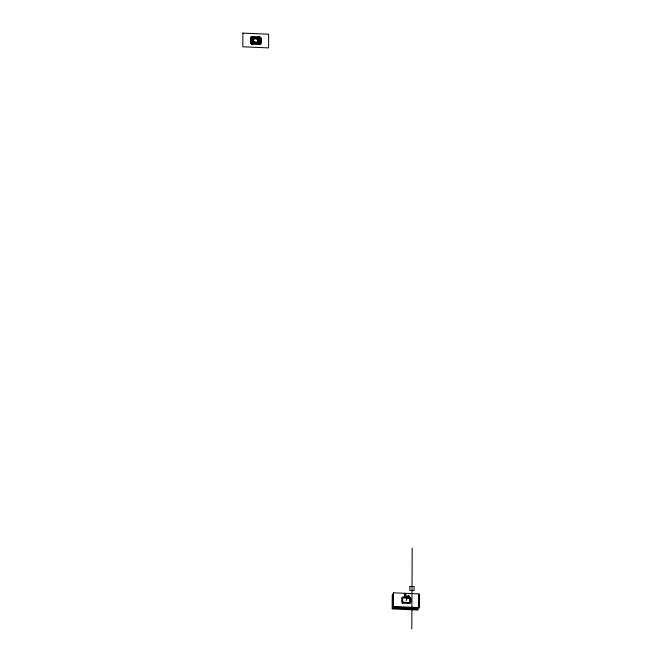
<?xml version="1.0" encoding="UTF-8"?>
<svg xmlns="http://www.w3.org/2000/svg" width="662" height="662" viewBox="0 0 662 662"><rect width="100%" height="100%" fill="white"/><g stroke="black" fill="none" stroke-linecap="round" stroke-linejoin="round"><path stroke-width="0.99" d="M258.023 40.49L258.031 39.439A4.005 3.806 26.1 0 0 258.014 39.108L255.937 38.735M250.741 40.812L250.766 37.577L251.651 36.7M251.899 41.656L252.487 42.641A13.794 13.116 26.1 0 0 252.859 42.658L253.356 42.682M253.099 41.317L253.099 40.382M258.031 39.67L258.346 39.166A4.08 3.881 26.1 0 1 258.362 39.447L258.147 41.4M259.802 44.304L260.696 43.427L260.712 39.48A15.425 14.672 26.1 0 0 260.712 39.091L260.563 38.173A1.605 1.531 26.1 0 0 259.653 37.204L257.65 36.964M260.34 39.612L260.34 39.381A9.127 8.68 26.1 0 0 260.332 39.033L260.274 38.611A1.39 1.324 26.1 0 0 259.479 37.602M404.408 593.615L404.399 596.33L405.285 597.281L409.373 597.463M409.894 599.3L409.894 598.903A5.561 5.288 26.1 0 0 409.886 598.605L403.605 597.869A10.815 10.286 26.1 0 0 403.266 597.869L402.686 598.233L402.653 601.518A5.561 5.288 26.1 0 0 402.662 601.816L404.035 602.337M250.459 41.052L250.476 37.577L251.568 36.7L259.926 37.064L261.002 38.032L260.977 43.427L259.893 44.304L251.527 43.94L250.451 42.972L250.468 40.051M250.468 40.283L250.468 39.497M250.459 41.292L250.55 42.591A1.812 1.721 26.1 0 0 251.783 43.824L253.232 44.015M250.741 40.283L250.733 42.997L251.61 43.949M251.121 41.168L251.121 42.997A0.91 0.861 26.1 0 0 251.395 43.27L253.811 43.609M251.121 41.276L251.121 41.623A9.136 8.689 26.1 0 0 251.121 41.963L251.179 42.393A1.39 1.324 26.1 0 0 251.982 43.402M251.916 39.348L252.081 42.625L259.355 42.939L259.545 40.663M258.155 39.554L258.014 41.532M259.545 41.656L259.057 38.371A13.794 13.124 26.1 0 0 258.602 38.346L257.965 38.371M259.347 39.902L259.347 39.199A5.561 5.288 26.1 0 0 259.339 38.892L258.279 38.388M259.347 40.134L259.14 42.873L254.498 42.674M259.554 39.455L259.504 38.586L259.545 40.97M260.34 39.836L260.332 38.007A0.91 0.861 26.1 0 0 260.058 37.734L257.642 37.395M260.985 41.243L260.993 40.208M405.781 593.673L405.963 595.908L409.381 596.065M409.894 600.144L409.894 599.515M250.468 39.381L250.476 39A12.859 12.23 26.1 0 1 250.484 38.611L250.575 37.966A1.812 1.721 26.1 0 1 251.817 36.84L252.412 36.774M250.923 39.397L250.923 38.909A14.084 13.397 26.1 0 1 250.931 38.528L251.155 37.61A0.91 0.861 26.1 0 1 251.428 37.353L253.662 37.221M251.13 39.323L251.229 38.115M251.908 39.819L252.098 38.057L259.562 38.578L251.932 38.446A6.363 6.057 26.1 0 0 251.916 38.818L252.106 41.805A5.561 5.288 26.1 0 0 252.114 42.111L253.662 42.641M253.099 40.266L252.958 39.331M252.958 39.414L253.306 42.211A7.29 6.934 26.1 0 0 253.637 42.227A5.569 5.296 26.1 0 0 253.902 42.244L257.013 42.376M253.306 39.513L253.43 41.565A4.005 3.806 26.1 0 0 253.438 41.896L256.186 42.294M258.023 41.367L258.023 40.597M258.147 41.574L258.147 41.739A4.535 4.311 26.1 0 1 258.13 42.161L258.354 41.549M259.554 40.15L259.289 42.616L258.734 42.848A10.815 10.286 26.1 0 1 258.395 42.84L255.714 42.732M259.545 41.772L259.537 42.186A6.363 6.057 26.1 0 1 259.529 42.5L258.081 42.889M260.332 41.565L260.232 42.889A1.374 1.307 26.1 0 1 259.446 43.717L257.791 43.783M260.712 40.713L260.72 38.007L259.843 37.055M260.993 39.836L260.902 38.413A1.812 1.721 26.1 0 0 259.67 37.18L258.759 37.022M392.243 595.229L392.169 608.916L417.937 610.033M392.657 594.377L392.591 608.064L418.351 609.181M393.129 593.417L393.054 607.104L418.823 608.221L418.889 594.526M404.788 593.632L404.78 596.023L405.492 596.859L409.373 597.025M409.886 600.508L409.886 601.22M411.797 628.9L412.203 548.144M250.741 40.291L250.749 39.761M250.749 39.819L250.915 37.751A1.605 1.531 26.1 0 1 251.841 36.865M252.114 39.488L252.718 38.156A10.815 10.286 26.1 0 1 253.058 38.164L253.372 38.115M253.107 39.538L253.563 38.586L257.816 38.768A7.299 6.943 26.1 0 1 258.147 38.793L258.494 41.756A4.651 4.419 26.1 0 1 258.486 42.128L256.856 42.368M253.438 39.637L253.521 38.735L254.225 38.661M260.538 41.847L260.53 42.095A14.084 13.397 26.1 0 1 260.522 42.476L260.356 43.311A0.91 0.861 26.1 0 1 260.034 43.642L257.981 43.791M260.712 41.185L260.538 43.245A1.605 1.531 26.1 0 1 259.62 44.139L258.18 44.23M409.886 601.435L409.282 602.561A10.815 10.286 26.1 0 1 408.942 602.552L408.487 602.536M253.107 39.455L252.958 39.166A4.651 4.419 26.1 0 1 252.967 38.868L255.433 38.71M260.985 41.872L260.985 41.996A12.859 12.23 26.1 0 1 260.969 42.393L260.878 43.038A1.812 1.721 26.1 0 1 259.636 44.164L258.37 44.238M258.147 41.739L257.692 42.351A7.166 6.81 26.1 0 0 257.915 42.36L257.328 42.343M406.046 600.674L408.752 595.146M251.85 37.146L251.138 37.916L251.113 42.691L251.825 43.526M259.603 43.858L260.323 43.088L260.348 38.313L259.636 37.477M252.015 37.287L253.48 37.213M251.817 36.832L253.463 36.782M252.76 36.758L253.844 36.799M257.568 42.351L257.237 42.343M252.752 38.148C251.32 39.157 251.477 44.751 255.234 42.707M257.452 42.351L257.022 42.335M253.894 38.603L254.887 38.686M256.128 42.294L257.328 42.393M258.122 44.23L257.617 44.205M408.313 602.528L404.209 602.346M408.338 603.496L409.985 603.421A1.374 1.307 26.1 0 0 410.763 602.594L410.879 599.093A9.127 8.68 26.1 0 0 410.879 598.746L410.821 598.316A1.39 1.324 26.1 0 0 410.018 597.314L408.189 597.099M257.75 37.395L259.471 37.61M257.551 38.76L257.584 38.76A5.569 5.296 26.1 0 1 257.841 38.785L257.038 38.785M253.496 43.593L254.001 43.618M257.427 44.197L257.915 44.222M407.999 597.091L402.562 597A1.374 1.307 26.1 0 0 401.776 597.827L401.66 601.336A9.136 8.689 26.1 0 0 401.668 601.675L401.726 602.106A1.39 1.324 26.1 0 0 402.521 603.107M408.156 603.487L402.529 603.099M256.815 38.777L257.435 38.801M253.629 43.601L251.982 43.386M253.803 44.04L253.298 44.023M257.841 36.973L258.734 37.014M253.985 42.203L253.339 42.078L254.2 42.211M254.415 42.219L253.745 42.178M253.612 44.031L253.099 44.006M253.05 44.006L251.808 43.791A1.605 1.531 26.1 0 1 250.898 42.831L250.749 41.913A15.433 14.68 26.1 0 1 250.741 41.524L250.741 41.392M253.298 41.607L253.107 41.838A4.088 3.881 26.1 0 1 253.099 41.557L253.306 39.182A4.535 4.311 26.1 0 1 253.323 38.843L253.546 38.644A7.166 6.81 26.1 0 1 253.794 38.644M251.237 38.115A1.374 1.307 26.1 0 1 252.015 37.287M242.88 33.1L242.813 46.787L268.573 47.904L268.648 34.217L242.88 33.1M250.931 37.701L250.898 42.889L251.461 43.51L259.967 43.874L260.53 43.303L260.555 38.115L260 37.494L251.486 37.13L250.931 37.701M393.427 592.813L393.352 606.5L419.12 607.617L419.187 593.922L393.427 592.813M409.927 586.416L409.902 590.446L414.073 590.628L414.089 586.59L409.927 586.416"/></g></svg>
